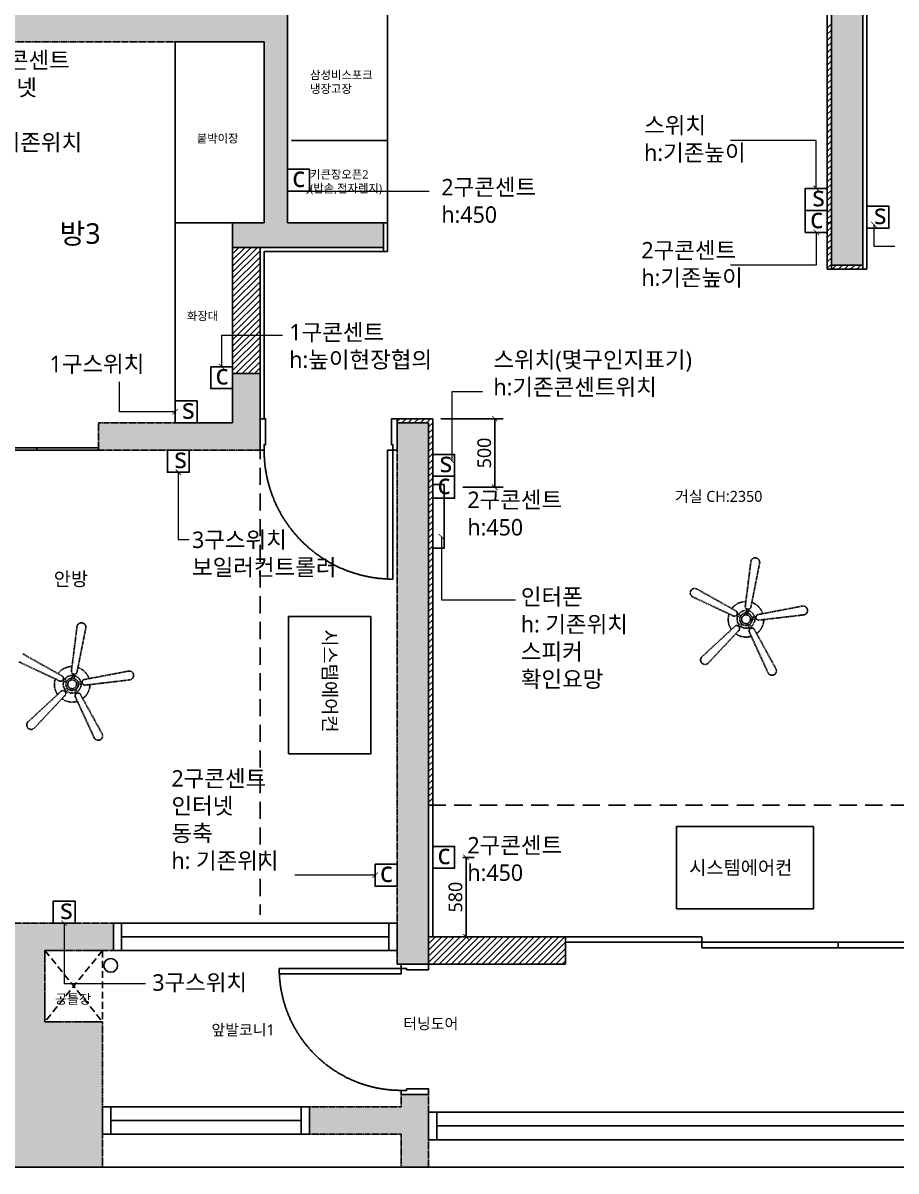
# Model space of a CAD drawing. Header units: millimetres. Extents: x 512 to 764439, y -71 to 559481.
# Drawn here: x 375326 to 381699, y 272352 to 280728 of the extents above; entities that cross this region are included whole.
import ezdxf

# ---------------------------------------------------------------- set-up
doc = ezdxf.new("R2010")
doc.units = ezdxf.units.MM
doc.header["$LTSCALE"] = 50
for name, pattern in [('CENTER2', [28.575, 19.05, -3.175, 3.175, -3.175]), ('HIDDEN', [0.375, 0.25, -0.125]), ('HIDDEN2', [0.1875, 0.125, -0.0625])]:
    doc.linetypes.add(name, pattern=pattern)
for name, color, linetype in [('#콘센트.스위치', 4, 'Continuous'), ('DIM', 7, 'Continuous'), ('fin', 5, 'Continuous'), ('hid', 8, 'HIDDEN2')]:
    doc.layers.add(name, color=color, linetype=linetype)
doc.layers.add('purge', color=190, linetype='Continuous', plot=False)
doc.layers.add('text', color=7, linetype='Continuous', lineweight=0)
doc.styles.add('N 맑은고딕', font='malgun.ttf')
doc.styles.add('맑은 고딕', font='malgun.ttf')
doc.dimstyles.new('DH IN40', dxfattribs={"dimscale": 40, "dimtxt": 2.5, "dimasz": 1, "dimexe": 1.5, "dimexo": 1.5, "dimtad": 1, "dimdec": 7, "dimlunit": 6, "dimtxsty": '맑은 고딕', "dimblk": 'ARCHTICK', "dimcen": 2.5, "dimclrd": 256, "dimclre": 256, "dimclrt": 256, "dimadec": 0, "dimazin": 0, "dimtfac": 1, "dimtdec": 7, "dimtix": 1, "dimtmove": 0, "dimatfit": 3, "dimldrblk": 'ARCHTICK', "dimfxl": 1, "dimtfillclr": 1, "dimlwd": -1, "dimlwe": -1, "dimarcsym": 0})

# ---------------------------------------------------------------- blocks, each defined once
blk = doc.blocks.new('_ArchTick')
at = {"color": 0, "linetype": 'ByBlock', "const_width": 0.15}
blk.add_lwpolyline([(-0.5, -0.5), (0.5, 0.5)], dxfattribs=at)
blk = doc.blocks.new('*D1272')
at = {"layer": 'Defpoints', "color": 0, "linetype": 'Continuous', "transparency": 16777216}
for p in [(387856.6, 272380.4), (373716.6, 272180.4), (387856.6, 271580.4), (410976.6, 252950.4), (410776.6, 250620.4), (410976.6, 250620.4)]:
    blk.add_point(p, dxfattribs=at)
at = {"layer": 'DIM', "transparency": 16777216}
for p, q in [((387856.6, 272320.4), (387856.6, 271520.4)), ((373716.6, 272120.4), (373716.6, 271520.4)), ((373716.6, 271580.4), (387856.6, 271580.4)), ((410916.6, 252950.4), (410716.6, 252950.4)), ((410776.6, 252950.4), (410776.6, 250620.4)), ((410916.6, 250620.4), (410716.6, 250620.4))]:
    blk.add_line(p, q, dxfattribs=at)
at = {"layer": 'DIM', "linetype": 'Continuous', "transparency": 16777216, "xscale": 40, "yscale": 40, "zscale": 40}
for p, rotation in [((373716.6, 271580.4), 180), ((410776.6, 252950.4), 90), ((410776.6, 250620.4), 270)]:
    blk.add_blockref('_ArchTick', p, dxfattribs=dict(at, rotation=rotation))
blk.add_blockref('_ArchTick', (387856.6, 271580.4), dxfattribs=at)
at = {"layer": 'DIM', "linetype": 'Continuous', "transparency": 16777216, "insert": (380786.6, 271665.7), "char_height": 100, "attachment_point": 5, "style": '맑은 고딕'}
blk.add_mtext('14,140', dxfattribs=at)
at = {"layer": 'DIM', "linetype": 'Continuous', "transparency": 16777216, "insert": (410691.5, 251785.4), "char_height": 100, "attachment_point": 5, "rotation": 90, "style": '맑은 고딕'}
blk.add_mtext('2,330', dxfattribs=at)
blk = doc.blocks.new('12344')
at = {"layer": '#콘센트.스위치', "color": 5, "linetype": 'Continuous'}
blk.add_lwpolyline([(381780, 280800), (381940, 280800), (381940, 280640), (381780, 280640)], close=True, dxfattribs=at)
at = {"layer": '#콘센트.스위치', "color": 5, "linetype": 'Continuous', "insert": (381830, 280820), "char_height": 150, "attachment_point": 1, "style": 'N 맑은고딕'}
blk.add_mtext_dynamic_manual_height_columns('s', width=160, gutter_width=750, heights=[0], dxfattribs=at)
blk = doc.blocks.new('234234')
at = {"layer": '#콘센트.스위치', "color": 5, "linetype": 'Continuous'}
blk.add_lwpolyline([(382100, 280800), (382260, 280800), (382260, 280640), (382100, 280640)], close=True, dxfattribs=at)
at = {"layer": '#콘센트.스위치', "color": 5, "linetype": 'Continuous', "insert": (382135, 280820), "char_height": 150, "attachment_point": 1, "style": 'N 맑은고딕'}
blk.add_mtext_dynamic_manual_height_columns('c', width=160, gutter_width=750, heights=[0], dxfattribs=at)
blk = doc.blocks.new('*D1339')
at = {"layer": 'Defpoints', "color": 0, "linetype": 'Continuous', "transparency": 16777216}
for p in [(378316.6, 277840.4), (378476.6, 277340.4), (378770, 277340.4)]:
    blk.add_point(p, dxfattribs=at)
at = {"layer": 'DIM', "transparency": 16777216}
for p, q in [((378376.6, 277840.4), (378830, 277840.4)), ((378770, 277840.4), (378770, 277340.4)), ((378536.6, 277340.4), (378830, 277340.4))]:
    blk.add_line(p, q, dxfattribs=at)
at = {"layer": 'DIM', "linetype": 'Continuous', "transparency": 16777216, "xscale": 40, "yscale": 40, "zscale": 40}
for p, rotation in [((378770, 277840.4), 90), ((378770, 277340.4), 270)]:
    blk.add_blockref('_ArchTick', p, dxfattribs=dict(at, rotation=rotation))
at = {"layer": 'DIM', "linetype": 'Continuous', "transparency": 16777216, "insert": (378693.3, 277590.4), "char_height": 100, "attachment_point": 5, "rotation": 90, "style": '맑은 고딕'}
blk.add_mtext('500', dxfattribs=at)
blk = doc.blocks.new('*D1341')
at = {"layer": 'Defpoints', "color": 0, "linetype": 'Continuous', "transparency": 16777216}
for p in [(378476.6, 274640.4), (378476.6, 274060.4), (378560, 274060.4)]:
    blk.add_point(p, dxfattribs=at)
at = {"layer": 'DIM', "transparency": 16777216}
for p, q in [((378536.6, 274640.4), (378620, 274640.4)), ((378560, 274640.4), (378560, 274060.4)), ((378536.6, 274060.4), (378620, 274060.4))]:
    blk.add_line(p, q, dxfattribs=at)
at = {"layer": 'DIM', "linetype": 'Continuous', "transparency": 16777216, "xscale": 40, "yscale": 40, "zscale": 40}
for p, rotation in [((378560, 274640.4), 90), ((378560, 274060.4), 270)]:
    blk.add_blockref('_ArchTick', p, dxfattribs=dict(at, rotation=rotation))
at = {"layer": 'DIM', "linetype": 'Continuous', "transparency": 16777216, "insert": (378483.3, 274350.4), "char_height": 100, "attachment_point": 5, "rotation": 90, "style": '맑은 고딕'}
blk.add_mtext('580', dxfattribs=at)

msp = doc.modelspace()

# ---------------------------------------------------------------- hatches: boundary and pattern name
at = {"layer": 'hid', "linetype": 'Continuous'}
h = msp.add_hatch(color=256, dxfattribs=at)
h.dxf.hatch_style = 1
h.paths.add_polyline_path([(381456.5943044, 283770.37295821), (381456.5943044, 284100.37295821), (381226.5943044, 284100.37295821), (381226.5943044, 278960.37295821), (381456.5943044, 278960.37295821)])
h.paths.add_polyline_path([(380306.5943044, 282600.37295821), (378966.5943044, 282600.37295821), (378966.5943044, 282400.37295821), (380306.5943044, 282400.37295821)])
h.paths.add_polyline_path([(378066.5943044, 282600.37295821), (377056.5943044, 282600.37295821), (377056.5943044, 281570.37295821), (375726.5943044, 281570.37295821), (375726.5943044, 283900.37295821), (376926.5943044, 283900.37295821), (376926.5943044, 284100.37295821), (375526.5943044, 284100.37295821), (375526.5943044, 280790.37295821), (374426.5943044, 280790.37295821), (374426.5943044, 279410.37295821), (374626.5943044, 279410.37295821), (374626.5943044, 280590.37295821), (377086.5943044, 280590.37295821), (377086.5943044, 279270.37295821), (376856.5943044, 279270.37295821), (376856.5943044, 279090.37295821), (377116.5943044, 279090.37295821), (377956.5943044, 279090.37295821), (377956.5943044, 279270.37295821), (377256.5943044, 279270.37295821), (377256.5943044, 282400.37295821), (378066.5943044, 282400.37295821)])
h.paths.add_polyline_path([(376856.5943044, 281370.37295821), (376856.5943044, 280790.37295821), (375726.5943044, 280790.37295821), (375726.5943044, 281370.37295821)], flags=16)
h.paths.add_polyline_path([(377056.5943044, 277810.37295821), (377056.5943044, 278170.37295821), (376856.5943044, 278170.37295821), (376856.5943044, 277810.37295821), (375876.5943044, 277810.37295821), (375876.5943044, 277610.37295821), (377056.5943044, 277610.37295821)])
h.paths.add_polyline_path([(374976.5943044, 277810.37295821), (374626.5943044, 277810.37295821), (374626.5943044, 278850.37295821), (374426.5943044, 278850.37295821), (374426.5943044, 277810.37295821), (373516.5943044, 277810.37295821), (373516.5943044, 272380.37295821), (375906.5943044, 272380.37295821), (375906.5943044, 273440.37295821), (375486.5943044, 273440.37295821), (375486.5943044, 273960.37295821), (375986.5943044, 273960.37295821), (375986.5943044, 274160.37295821), (375266.5943044, 274160.37295821), (375266.5943044, 273960.37295821), (375266.5943044, 272580.37295821), (373716.5943044, 272580.37295821), (373716.5943044, 273960.37295821), (374486.5943044, 273960.37295821), (374486.5943044, 274160.37295821), (373836.5943044, 274160.37295821), (373836.5943044, 277610.37295821), (374626.5943044, 277610.37295821), (374976.5943044, 277610.37295821)])
h.paths.add_polyline_path([(378286.5943044, 277810.37295821), (378056.5943044, 277810.37295821), (378056.5943044, 273860.37295821), (378286.5943044, 273860.37295821)])
h.paths.add_polyline_path([(378286.5943044, 272910.37295821), (378086.5943044, 272910.37295821), (378086.5943044, 272820.37295821), (377416.5943044, 272820.37295821), (377416.5943044, 272620.37295821), (378086.5943044, 272620.37295821), (378086.5943044, 272380.37295821), (378286.5943044, 272380.37295821)])
h.paths.add_polyline_path([(383466.5943044, 277485.37295821), (383266.5943044, 277485.37295821), (383266.5943044, 273825.37295821), (383466.5943044, 273825.37295821), (383466.5943044, 273900.37295821), (384016.5943044, 273900.37295821), (384016.5943044, 274100.37295821), (383466.5943044, 274100.37295821)])
h.paths.add_polyline_path([(384126.5943044, 272780.37295821), (383466.5943044, 272780.37295821), (383466.5943044, 272935.37295821), (383266.5943044, 272935.37295821), (383266.5943044, 272380.37295821), (383466.5943044, 272380.37295821), (383466.5943044, 272580.37295821), (384126.5943044, 272580.37295821)])
h.paths.add_polyline_path([(387856.5943044, 277400.37295821), (387656.5943044, 277400.37295821), (387656.5943044, 279160.37295821), (386436.5943044, 279160.37295821), (386436.5943044, 282180.37295821), (384936.5943044, 282180.37295821), (384936.5943044, 281980.37295821), (386236.5943044, 281980.37295821), (386236.5943044, 279160.37295821), (384356.5943044, 279160.37295821), (384356.5943044, 278960.37295821), (384356.5943044, 278200.37295821), (384556.5943044, 278200.37295821), (384556.5943044, 278960.37295821), (387456.5943044, 278960.37295821), (387456.5943044, 277400.37295821), (386746.5943044, 277400.37295821), (384556.5943044, 277400.37295821), (384356.5943044, 277400.37295821), (384356.5943044, 277200.37295821), (387656.5943044, 277200.37295821), (387656.5943044, 274100.37295821), (386476.5943044, 274100.37295821), (386476.5943044, 273900.37295821), (387726.5943044, 273900.37295821), (387726.5943044, 272780.37295821), (386476.5943044, 272780.37295821), (386476.5943044, 272580.37295821), (387856.5943044, 272580.37295821)])
h.paths.add_polyline_path([(383456.5943044, 281980.37295821), (383586.5943044, 281980.37295821), (383586.5943044, 282180.37295821), (382906.5943044, 282180.37295821), (382906.5943044, 281980.37295821), (383256.5943044, 281980.37295821), (383256.5943044, 278960.37295821), (383456.5943044, 278960.37295821)])
h.paths.add_polyline_path([(385136.5943044, 283770.37295821), (384936.5943044, 283770.37295821), (384936.5943044, 283180.37295821), (385136.5943044, 283180.37295821)])

# ---------------------------------------------------------------- linework, layer by layer
at = {"layer": 'DIM', "linetype": 'Continuous'}
msp.add_lwpolyline([(378316.5943044, 277360.37295821), (378400.50263706, 277360.37295821), (378400.50263706, 276895.93015477), (378316.5943044, 276895.93015477)], close=True, dxfattribs=at)
at = {"layer": 'hid'}
for p, q in [((381226.5943044, 284100.37295821), (381226.5943044, 278960.37295821)), ((381456.5943044, 283770.37295821), (381456.5943044, 278960.37295821)), ((377256.5943044, 282400.37295821), (377256.5943044, 279270.37295821)), ((377086.5943044, 280590.37295821), (374626.5943044, 280590.37295821)), ((377086.5943044, 279270.37295821), (377086.5943044, 280590.37295821)), ((376856.5943044, 279090.37295821), (376856.5943044, 279270.37295821)), ((377086.5943044, 279270.37295821), (376856.5943044, 279270.37295821)), ((377956.5943044, 279270.37295821), (377256.5943044, 279270.37295821)), ((377956.5943044, 279090.37295821), (377956.5943044, 279270.37295821)), ((376856.5943044, 279090.37295821), (377116.5943044, 279090.37295821)), ((377116.5943044, 279090.37295821), (377956.5943044, 279090.37295821)), ((381226.5943044, 278960.37295821), (381456.5943044, 278960.37295821)), ((376856.5943044, 277810.37295821), (376856.5943044, 278170.37295821)), ((376856.5943044, 278170.37295821), (377056.5943044, 278170.37295821)), ((377056.5943044, 277810.37295821), (377056.5943044, 278170.37295821)), ((376856.5943044, 277810.37295821), (375876.5943044, 277810.37295821)), ((375876.5943044, 277610.37295821), (375876.5943044, 277810.37295821)), ((377056.5943044, 277810.37295821), (377056.5943044, 277610.37295821)), ((378056.5943044, 277810.37295821), (378056.5943044, 273860.37295821)), ((378286.5943044, 277810.37295821), (378056.5943044, 277810.37295821)), ((378286.5943044, 277810.37295821), (378286.5943044, 273860.37295821)), ((377056.5943044, 277610.37295821), (375876.5943044, 277610.37295821)), ((380639.2506368, 276798.77727741), (380598.38914125, 276473.56049272)), ((380703.12447513, 276787.13492582), (380639.14836805, 276466.9395023)), ((380244.40230548, 276598.42236413), (380529.15654519, 276438.63164321)), ((380213.5916696, 276541.27241846), (380510.26431535, 276401.91331353)), ((380566.61264061, 276403.43842468), (380540.10815194, 276417.07545272)), ((380604.43733918, 276422.52300115), (380609.21680273, 276451.94567461)), ((380617.25219826, 276420.44133606), (380622.03144522, 276449.86267614)), ((381015.68816556, 276473.52492048), (380693.76172673, 276411.88899876)), ((381024.35373276, 276409.17960582), (380700.0600844, 276371.07867196)), ((375720.95785337, 276324.61222119), (375680.09635782, 275999.3954365)), ((380282.12567087, 276103.8362669), (380522.08957653, 276325.27559381)), ((380560.67285023, 276391.89403933), (380534.16716037, 276405.53168541)), ((380567.13488637, 276350.02315482), (380545.97496456, 276329.02996158)), ((380576.27875312, 276340.80666721), (380555.11787233, 276319.81252255)), ((380618.09720966, 276334.01361391), (380631.52414745, 276307.40207891)), ((380629.68822047, 276339.86189666), (380643.11576678, 276313.24915562)), ((380647.09118374, 276390.36536847), (380676.55074452, 276394.91193463)), ((380649.07141183, 276377.53444335), (380678.52963756, 276382.08080347)), ((375784.8316917, 276312.96986961), (375720.85558461, 275992.77444608)), ((380326.95748901, 276056.87330643), (380551.17276316, 276295.96142764)), ((380764.1621625, 275986.87781014), (380627.71377256, 276283.52556154)), ((380822.68038577, 276015.00305003), (380664.58040024, 276302.12674017)), ((375326.10952205, 276124.25730791), (375610.86376176, 275964.46658699)), ((375295.29888617, 276067.10736225), (375591.97153192, 275927.74825731)), ((376097.39538213, 275999.35986426), (375775.46894329, 275937.72394255)), ((375642.3800668, 275917.72898311), (375615.87437693, 275931.36662919)), ((375648.31985717, 275929.27336846), (375621.8153685, 275942.91039651)), ((375686.14455574, 275948.35794493), (375690.9240193, 275977.78061839)), ((375698.95941483, 275946.27627985), (375703.73866179, 275975.69761993)), ((375728.7984003, 275916.20031225), (375758.25796109, 275920.74687841)), ((375730.7786284, 275903.36938713), (375760.23685413, 275907.91574725)), ((376106.06094932, 275935.01454961), (375781.76730097, 275896.91361575)), ((375363.83288743, 275629.67121068), (375603.7967931, 275851.11053759)), ((375408.66470557, 275582.70825022), (375632.87997973, 275821.79637142)), ((375648.84210294, 275875.8580986), (375627.68218113, 275854.86490536)), ((375657.98596968, 275866.64161099), (375636.8250889, 275845.64746634)), ((375699.80442623, 275859.84855769), (375713.23136402, 275833.23702269)), ((375711.39543704, 275865.69684044), (375724.82298334, 275839.0840994)), ((375904.38760233, 275540.83799381), (375746.28761681, 275827.96168396)), ((375845.86937906, 275512.71275392), (375709.42098913, 275809.36050532)), ((375986.5943044, 274160.37295821), (375266.5943044, 274160.37295821)), ((375986.5943044, 274160.37295821), (375986.5943044, 273960.37295821)), ((378286.5943044, 274160.37295821), (378286.5943044, 273960.37295821)), ((375986.5943044, 273960.37295821), (375486.5943044, 273960.37295821)), ((375486.5943044, 273960.37295821), (375486.5943044, 273440.37295821)), ((378056.5943044, 273960.37295821), (378056.5943044, 273910.37295821)), ((378056.5943044, 273860.37295821), (378286.5943044, 273860.37295821)), ((375906.5943044, 273440.37295821), (375486.5943044, 273440.37295821)), ((375906.5943044, 273440.37295821), (375906.5943044, 272380.37295821)), ((378286.5943044, 272910.37295821), (378086.5943044, 272910.37295821)), ((378086.5943044, 272910.37295821), (378086.5943044, 272820.37295821)), ((378286.5943044, 272910.37295821), (378286.5943044, 272380.37295821)), ((378086.5943044, 272820.37295821), (377416.5943044, 272820.37295821)), ((377416.5943044, 272820.37295821), (377416.5943044, 272620.37295821)), ((378086.5943044, 272620.37295821), (377416.5943044, 272620.37295821)), ((378086.5943044, 272620.37295821), (378086.5943044, 272380.37295821)), ((373516.5943044, 272380.37295821), (375906.5943044, 272380.37295821)), ((378286.5943044, 272380.37295821), (378086.5943044, 272380.37295821))]:
    msp.add_line(p, q, dxfattribs=at)
at = {"layer": 'hid', "linetype": 'Continuous'}
for p, q in [((381456.5943044, 278930.37295821), (381456.5943044, 283570.37295821)), ((381486.5943044, 283570.37295821), (381486.5943044, 278930.37295821)), ((381196.5943044, 282600.37295821), (381196.5943044, 278930.37295821)), ((381196.5943044, 279270.37295821), (381196.5943044, 282600.37295821)), ((381226.5943044, 282600.37295821), (381226.5943044, 278930.37295821)), ((381226.5943044, 282600.37295821), (381226.5943044, 279270.37295821)), ((377256.5943044, 279270.37295821), (377256.5943044, 282400.37295821)), ((377986.5943044, 281700.37295821), (377986.5943044, 279270.37295821)), ((376436.5943044, 280590.37295821), (377086.5943044, 280590.37295821)), ((376436.5943044, 279270.37295821), (376436.5943044, 280590.37295821)), ((377086.5943044, 280590.37295821), (377086.5943044, 279270.37295821)), ((377986.5943044, 279870.37295821), (377286.5943044, 279870.37295821)), ((377086.5943044, 279270.37295821), (376436.5943044, 279270.37295821)), ((376436.5943044, 279270.37295821), (376856.5943044, 279270.37295821)), ((376436.5943044, 277810.37295821), (376436.5943044, 279270.37295821)), ((376856.5943044, 279270.37295821), (376856.5943044, 277810.37295821)), ((377956.5943044, 279270.37295821), (377256.5943044, 279270.37295821)), ((377956.5943044, 279270.37295821), (377986.5943044, 279270.37295821)), ((377956.5943044, 279060.37295821), (377956.5943044, 279270.37295821)), ((377986.5943044, 279270.37295821), (377986.5943044, 279060.37295821)), ((381226.5943044, 279270.37295821), (381196.5943044, 279270.37295821)), ((376856.5943044, 278170.37295821), (376856.5943044, 279090.37295821)), ((376856.5943044, 279090.37295821), (377056.5943044, 279090.37295821)), ((377056.5943044, 279090.37295821), (377056.5943044, 278170.37295821)), ((377956.5943044, 279090.37295821), (377056.5943044, 279090.37295821)), ((377056.5943044, 279090.37295821), (377056.5943044, 277810.37295821)), ((377956.5943044, 279060.37295821), (377086.5943044, 279060.37295821)), ((377086.5943044, 279060.37295821), (377086.5943044, 277840.37295821)), ((377986.5943044, 279060.37295821), (377956.5943044, 279060.37295821)), ((381226.5943044, 278930.37295821), (381196.5943044, 278930.37295821)), ((381456.5943044, 278960.37295821), (381226.5943044, 278960.37295821)), ((381226.5943044, 278960.37295821), (381226.5943044, 278930.37295821)), ((381226.5943044, 278930.37295821), (381456.5943044, 278930.37295821)), ((381456.5943044, 278930.37295821), (381456.5943044, 278960.37295821)), ((381486.5943044, 278930.37295821), (381456.5943044, 278930.37295821)), ((377056.5943044, 278170.37295821), (376856.5943044, 278170.37295821)), ((378056.5943044, 277840.37295821), (378056.5943044, 277810.37295821)), ((378056.5943044, 277840.37295821), (378316.5943044, 277840.37295821)), ((378056.5943044, 277810.37295821), (378056.5943044, 277840.37295821)), ((378056.5943044, 277840.37295821), (378286.5943044, 277840.37295821)), ((378316.5943044, 277840.37295821), (378286.5943044, 277840.37295821)), ((378316.5943044, 277840.37295821), (378316.5943044, 274060.37295821)), ((378316.5943044, 274060.37295821), (378316.5943044, 277840.37295821)), ((376856.5943044, 277810.37295821), (376436.5943044, 277810.37295821)), ((378056.5943044, 277810.37295821), (378286.5943044, 277810.37295821)), ((378286.5943044, 277810.37295821), (378056.5943044, 277810.37295821)), ((378286.5943044, 277810.37295821), (378286.5943044, 274060.37295821)), ((378286.5943044, 277810.37295821), (378286.5943044, 274060.37295821)), ((374976.5943044, 277628.37295821), (375876.5943044, 277628.37295821)), ((375876.5943044, 277610.37295821), (374976.5943044, 277610.37295821)), ((375426.5943044, 277628.37295821), (375426.5943044, 277610.37295821)), ((375876.5943044, 277628.37295821), (375876.5943044, 277610.37295821)), ((377996.5943044, 274060.37295821), (376046.5943044, 274060.37295821)), ((378286.5943044, 274060.37295821), (378316.5943044, 274060.37295821)), ((378286.5943044, 274060.37295821), (378316.5943044, 274060.37295821)), ((378286.5943044, 274060.37295821), (379286.5943044, 274060.37295821)), ((378286.5943044, 273860.37295821), (378286.5943044, 274060.37295821)), ((378286.5943044, 274060.37295821), (378316.5943044, 274060.37295821)), ((379286.5943044, 274060.37295821), (379286.5943044, 273860.37295821)), ((379286.5943044, 274060.37295821), (380281.5943044, 274060.37295821)), ((379286.5943044, 274020.37295821), (379286.5943044, 274060.37295821)), ((383266.5943044, 274020.37295821), (379286.5943044, 274020.37295821)), ((380281.5943044, 274020.37295821), (380281.5943044, 274060.37295821)), ((379286.5943044, 273860.37295821), (378286.5943044, 273860.37295821)), ((377356.5943044, 272720.37295821), (375966.5943044, 272720.37295821)), ((383206.5943044, 272680.37295821), (378346.5943044, 272680.37295821))]:
    msp.add_line(p, q, dxfattribs=at)
at = {"layer": 'hid', "color": 244, "linetype": 'Continuous', "true_color": 0x991b1e, "transparency": 33554559}
for p, q in [((381196.5943044, 280690.26105232), (381226.5943044, 280720.26105232)), ((381196.5943044, 280645.35977171), (381226.5943044, 280675.35977171)), ((381196.5943044, 280600.4584911), (381226.5943044, 280630.4584911)), ((381196.5943044, 280555.5572105), (381226.5943044, 280585.5572105)), ((381196.5943044, 280510.65592989), (381226.5943044, 280540.65592989)), ((381196.5943044, 280465.75464929), (381226.5943044, 280495.75464929)), ((381196.5943044, 280420.85336868), (381226.5943044, 280450.85336868)), ((381196.5943044, 280375.95208808), (381226.5943044, 280405.95208808)), ((381196.5943044, 280331.05080747), (381226.5943044, 280361.05080747)), ((381196.5943044, 280286.14952687), (381226.5943044, 280316.14952687)), ((381196.5943044, 280241.24824626), (381226.5943044, 280271.24824626)), ((381196.5943044, 280196.34696566), (381226.5943044, 280226.34696566)), ((381196.5943044, 280151.44568505), (381226.5943044, 280181.44568505)), ((381196.5943044, 280106.54440445), (381226.5943044, 280136.54440445)), ((381196.5943044, 280061.64312384), (381226.5943044, 280091.64312384)), ((381196.5943044, 280016.74184324), (381226.5943044, 280046.74184324)), ((381196.5943044, 279971.84056263), (381226.5943044, 280001.84056263)), ((381196.5943044, 279926.93928202), (381226.5943044, 279956.93928202)), ((381196.5943044, 279882.03800142), (381226.5943044, 279912.03800142)), ((381196.5943044, 279837.13672081), (381226.5943044, 279867.13672081)), ((381196.5943044, 279792.23544021), (381226.5943044, 279822.23544021)), ((381196.5943044, 279747.3341596), (381226.5943044, 279777.3341596)), ((381196.5943044, 279702.432879), (381226.5943044, 279732.432879)), ((381196.5943044, 279657.53159839), (381226.5943044, 279687.53159839)), ((381196.5943044, 279612.63031779), (381226.5943044, 279642.63031779)), ((381196.5943044, 279567.72903718), (381226.5943044, 279597.72903718)), ((381196.5943044, 279522.82775658), (381226.5943044, 279552.82775658)), ((381196.5943044, 279477.92647597), (381226.5943044, 279507.92647597)), ((381196.5943044, 279433.02519537), (381226.5943044, 279463.02519537)), ((381196.5943044, 279388.12391476), (381226.5943044, 279418.12391476)), ((381196.5943044, 279343.22263416), (381226.5943044, 279373.22263416)), ((381196.5943044, 279298.32135355), (381226.5943044, 279328.32135355)), ((381196.5943044, 279253.42007294), (381213.54718967, 279270.37295821)), ((381213.54718967, 279270.37295821), (381226.5943044, 279283.42007294)), ((381196.5943044, 279208.51879234), (381226.5943044, 279238.51879234)), ((381196.5943044, 279163.61751173), (381226.5943044, 279193.61751173)), ((376856.5943044, 279089.23916924), (376857.72809337, 279090.37295821)), ((376856.5943044, 279044.33788864), (376902.62937398, 279090.37295821)), ((376856.5943044, 278999.43660803), (376947.53065458, 279090.37295821)), ((376856.5943044, 278954.53532743), (376992.43193519, 279090.37295821)), ((376856.5943044, 278909.63404682), (377037.33321579, 279090.37295821)), ((381196.5943044, 279118.71623113), (381226.5943044, 279148.71623113)), ((381196.5943044, 279073.81495052), (381213.15231209, 279090.37295821)), ((381213.15231209, 279090.37295821), (381226.5943044, 279103.81495052)), ((376856.5943044, 278864.73276621), (377056.5943044, 279064.73276621)), ((376856.5943044, 278819.83148561), (377056.5943044, 279019.83148561)), ((381196.5943044, 279028.91366992), (381226.5943044, 279058.91366992)), ((381196.5943044, 278984.01238931), (381226.5943044, 279014.01238931)), ((376856.5943044, 278774.930205), (377056.5943044, 278974.930205)), ((376856.5943044, 278730.0289244), (377056.5943044, 278930.0289244)), ((381196.5943044, 278939.11110871), (381226.5943044, 278969.11110871)), ((381232.75743451, 278930.37295821), (381262.75743451, 278960.37295821)), ((381277.65871512, 278930.37295821), (381307.65871512, 278960.37295821)), ((381322.55999572, 278930.37295821), (381352.55999572, 278960.37295821)), ((381367.46127633, 278930.37295821), (381397.46127633, 278960.37295821)), ((381412.36255693, 278930.37295821), (381442.36255693, 278960.37295821)), ((376856.5943044, 278685.12764379), (377056.5943044, 278885.12764379)), ((376856.5943044, 278640.22636319), (377056.5943044, 278840.22636319)), ((376856.5943044, 278595.32508258), (377056.5943044, 278795.32508258)), ((376856.5943044, 278550.42380198), (377056.5943044, 278750.42380198)), ((376856.5943044, 278505.52252137), (377056.5943044, 278705.52252137)), ((376856.5943044, 278460.62124077), (377056.5943044, 278660.62124077)), ((376856.5943044, 278415.71996016), (377056.5943044, 278615.71996016)), ((376856.5943044, 278370.81867956), (377056.5943044, 278570.81867956)), ((376856.5943044, 278325.91739895), (377056.5943044, 278525.91739895)), ((376856.5943044, 278281.01611835), (377056.5943044, 278481.01611835)), ((376856.5943044, 278236.11483774), (377056.5943044, 278436.11483774)), ((376856.5943044, 278191.21355713), (377056.5943044, 278391.21355713)), ((376880.65498608, 278170.37295821), (377056.5943044, 278346.31227653)), ((376925.55626669, 278170.37295821), (377056.5943044, 278301.41099592)), ((376970.45754729, 278170.37295821), (377056.5943044, 278256.50971532)), ((377015.3588279, 278170.37295821), (377056.5943044, 278211.60843471)), ((378056.5943044, 277819.66873595), (378077.29852667, 277840.37295821)), ((378092.19980727, 277810.37295821), (378122.19980727, 277840.37295821)), ((378137.10108788, 277810.37295821), (378167.10108788, 277840.37295821)), ((378182.00236848, 277810.37295821), (378212.00236848, 277840.37295821)), ((378226.90364909, 277810.37295821), (378256.90364909, 277840.37295821)), ((378271.80492969, 277810.37295821), (378301.80492969, 277840.37295821)), ((378286.5943044, 277780.26105232), (378316.5943044, 277810.26105232)), ((378286.5943044, 277735.35977171), (378316.5943044, 277765.35977171)), ((378286.5943044, 277690.4584911), (378316.5943044, 277720.4584911)), ((378286.5943044, 277645.5572105), (378316.5943044, 277675.5572105)), ((378286.5943044, 277600.65592989), (378316.5943044, 277630.65592989)), ((378286.5943044, 277555.75464929), (378316.5943044, 277585.75464929)), ((378286.5943044, 277510.85336868), (378316.5943044, 277540.85336868)), ((378286.5943044, 277465.95208808), (378316.5943044, 277495.95208808)), ((378286.5943044, 277421.05080747), (378316.5943044, 277451.05080747)), ((378286.5943044, 277376.14952687), (378316.5943044, 277406.14952687)), ((378286.5943044, 277331.24824626), (378316.5943044, 277361.24824626)), ((378286.5943044, 277286.34696566), (378316.5943044, 277316.34696566)), ((378286.5943044, 277241.44568505), (378316.5943044, 277271.44568505)), ((378286.5943044, 277196.54440445), (378316.5943044, 277226.54440445)), ((378286.5943044, 277151.64312384), (378316.5943044, 277181.64312384)), ((378286.5943044, 277106.74184324), (378316.5943044, 277136.74184324)), ((378286.5943044, 277061.84056263), (378316.5943044, 277091.84056263)), ((378286.5943044, 277016.93928202), (378316.5943044, 277046.93928202)), ((378286.5943044, 276972.03800142), (378316.5943044, 277002.03800142)), ((378286.5943044, 276927.13672081), (378316.5943044, 276957.13672081)), ((378286.5943044, 276882.23544021), (378316.5943044, 276912.23544021)), ((378286.5943044, 276837.3341596), (378316.5943044, 276867.3341596)), ((378286.5943044, 276792.432879), (378316.5943044, 276822.432879)), ((378286.5943044, 276747.53159839), (378316.5943044, 276777.53159839)), ((378286.5943044, 276702.63031779), (378316.5943044, 276732.63031779)), ((378286.5943044, 276657.72903718), (378316.5943044, 276687.72903718)), ((378286.5943044, 276612.82775658), (378316.5943044, 276642.82775658)), ((378286.5943044, 276567.92647597), (378316.5943044, 276597.92647597)), ((378286.5943044, 276523.02519537), (378316.5943044, 276553.02519537)), ((378286.5943044, 276478.12391476), (378316.5943044, 276508.12391476)), ((378286.5943044, 276433.22263416), (378316.5943044, 276463.22263416)), ((378286.5943044, 276388.32135355), (378316.5943044, 276418.32135355)), ((378286.5943044, 276343.42007294), (378316.5943044, 276373.42007294)), ((378286.5943044, 276298.51879234), (378316.5943044, 276328.51879234)), ((378286.5943044, 276253.61751173), (378316.5943044, 276283.61751173)), ((378286.5943044, 276208.71623113), (378316.5943044, 276238.71623113)), ((378286.5943044, 276163.81495052), (378316.5943044, 276193.81495052)), ((378286.5943044, 276118.91366992), (378316.5943044, 276148.91366992)), ((378286.5943044, 276074.01238931), (378316.5943044, 276104.01238931)), ((378286.5943044, 276029.11110871), (378316.5943044, 276059.11110871)), ((378286.5943044, 275984.2098281), (378316.5943044, 276014.2098281)), ((378286.5943044, 275939.3085475), (378316.5943044, 275969.3085475)), ((378286.5943044, 275894.40726689), (378316.5943044, 275924.40726689)), ((378286.5943044, 275849.50598629), (378316.5943044, 275879.50598629)), ((378286.5943044, 275804.60470568), (378316.5943044, 275834.60470568)), ((378286.5943044, 275759.70342507), (378316.5943044, 275789.70342507)), ((378286.5943044, 275714.80214447), (378316.5943044, 275744.80214447)), ((378286.5943044, 275669.90086386), (378316.5943044, 275699.90086386)), ((378286.5943044, 275624.99958326), (378316.5943044, 275654.99958326)), ((378286.5943044, 275580.09830265), (378316.5943044, 275610.09830265)), ((378286.5943044, 275535.19702205), (378316.5943044, 275565.19702205)), ((378286.5943044, 275490.29574144), (378316.5943044, 275520.29574144)), ((378286.5943044, 275445.39446084), (378316.5943044, 275475.39446084)), ((378286.5943044, 275400.49318023), (378316.5943044, 275430.49318023)), ((378286.5943044, 275355.59189963), (378316.5943044, 275385.59189963)), ((378286.5943044, 275310.69061902), (378316.5943044, 275340.69061902)), ((378286.5943044, 275265.78933842), (378316.5943044, 275295.78933842)), ((378286.5943044, 275220.88805781), (378316.5943044, 275250.88805781)), ((378286.5943044, 275175.98677721), (378316.5943044, 275205.98677721)), ((378286.5943044, 275131.0854966), (378316.5943044, 275161.0854966)), ((378286.5943044, 275086.18421599), (378316.5943044, 275116.18421599)), ((378286.5943044, 275041.28293539), (378316.5943044, 275071.28293539)), ((378310.58560783, 275020.37295821), (378316.5943044, 275026.38165478)), ((378286.5943044, 274053.45476207), (378293.51250054, 274060.37295821)), ((378286.5943044, 274008.55348147), (378338.41378115, 274060.37295821)), ((378286.5943044, 273963.65220086), (378383.31506175, 274060.37295821)), ((378286.5943044, 273918.75092026), (378428.21634236, 274060.37295821)), ((378286.5943044, 273873.84963965), (378473.11762296, 274060.37295821)), ((378318.01890357, 273860.37295821), (378518.01890357, 274060.37295821)), ((378362.92018417, 273860.37295821), (378562.92018417, 274060.37295821)), ((378407.82146478, 273860.37295821), (378607.82146478, 274060.37295821)), ((378452.72274538, 273860.37295821), (378652.72274538, 274060.37295821)), ((378497.62402599, 273860.37295821), (378697.62402599, 274060.37295821)), ((378542.52530659, 273860.37295821), (378742.5253066, 274060.37295821)), ((378587.4265872, 273860.37295821), (378787.4265872, 274060.37295821)), ((378632.32786781, 273860.37295821), (378832.32786781, 274060.37295821)), ((378677.22914841, 273860.37295821), (378877.22914841, 274060.37295821)), ((378722.13042902, 273860.37295821), (378922.13042902, 274060.37295821)), ((378767.03170962, 273860.37295821), (378967.03170962, 274060.37295821)), ((378811.93299023, 273860.37295821), (379011.93299023, 274060.37295821)), ((378856.83427083, 273860.37295821), (379056.83427083, 274060.37295821)), ((378901.73555144, 273860.37295821), (379101.73555144, 274060.37295821)), ((378946.63683204, 273860.37295821), (379146.63683204, 274060.37295821)), ((378991.53811265, 273860.37295821), (379191.53811265, 274060.37295821)), ((379036.43939325, 273860.37295821), (379236.43939325, 274060.37295821)), ((379081.34067386, 273860.37295821), (379281.34067386, 274060.37295821)), ((379126.24195446, 273860.37295821), (379286.5943044, 274020.72530815)), ((379171.14323507, 273860.37295821), (379286.5943044, 273975.82402754)), ((379216.04451568, 273860.37295821), (379286.5943044, 273930.92274694)), ((379260.94579628, 273860.37295821), (379286.5943044, 273886.02146633))]:
    msp.add_line(p, q, dxfattribs=at)
at = {"layer": 'hid', "ltscale": 20}
for p, q in [((377056.5943044, 277670.37295821), (377056.5943044, 274220.37295821)), ((377056.5943044, 277670.37295821), (377056.5943044, 274220.37295821)), ((378286.5943044, 275020.37295821), (383266.5943044, 275020.37295821)), ((378286.5943044, 275020.37295821), (383266.5943044, 275020.37295821))]:
    msp.add_line(p, q, dxfattribs=at)
at = {"layer": 'hid', "linetype": 'HIDDEN', "ltscale": 4}
for p, q in [((375486.5943044, 273960.37295821), (375906.5943044, 273440.37295821)), ((375906.5943044, 273960.37295821), (375486.5943044, 273440.37295821)), ((375486.5943044, 273960.37295821), (375906.5943044, 273960.37295821)), ((375486.5943044, 273440.37295821), (375486.5943044, 273960.37295821)), ((375906.5943044, 273960.37295821), (375906.5943044, 273440.37295821)), ((375906.5943044, 273440.37295821), (375486.5943044, 273440.37295821))]:
    msp.add_line(p, q, dxfattribs=at)
at = {"layer": 'hid', "linetype": 'Continuous', "transparency": 33554687}
for points in [[(377056.5943044, 277610.37295821), (377056.5943044, 277840.37295821), (377096.5943044, 277840.37295821), (377096.5943044, 277650.37295821), (377086.5943044, 277650.37295821), (377086.5943044, 277610.37295821)], [(378056.5943044, 277610.37295821), (378056.5943044, 277840.37295821), (378016.5943044, 277840.37295821), (378016.5943044, 277650.37295821), (378026.5943044, 277650.37295821), (378026.5943044, 277610.37295821)], [(378026.5943044, 276670.37295821), (378026.5943044, 277610.37295821), (377986.5943044, 277610.37295821), (377986.5943044, 276670.37295821)], [(377196.5943044, 273830.37295821), (378086.5943044, 273830.37295821), (378086.5943044, 273790.37295821), (377196.5943044, 273790.37295821)], [(378086.5943044, 273860.37295821), (378286.5943044, 273860.37295821), (378286.5943044, 273820.37295821), (378126.5943044, 273820.37295821), (378126.5943044, 273830.37295821), (378086.5943044, 273830.37295821)], [(378086.5943044, 272910.37295821), (378286.5943044, 272910.37295821), (378286.5943044, 272950.37295821), (378126.5943044, 272950.37295821), (378126.5943044, 272940.37295821), (378086.5943044, 272940.37295821)]]:
    msp.add_lwpolyline(points, close=True, dxfattribs=at)
at = {"layer": 'hid', "linetype": 'Continuous'}
for points in [[(377265.34126694, 276396.43404576), (377265.34126694, 275396.43404576), (377865.34126694, 275396.43404576), (377865.34126694, 276396.43404576)], [(380096.02392571, 274264.23305522), (381096.02392571, 274264.23305522), (381096.02392571, 274864.23305522), (380096.02392571, 274864.23305522)], [(378056.5943044, 274160.37295821), (375986.5943044, 274160.37295821), (375986.5943044, 273960.37295821), (378056.5943044, 273960.37295821)], [(375986.5943044, 274160.37295821), (376046.5943044, 274160.37295821), (376046.5943044, 273960.37295821), (375986.5943044, 273960.37295821)], [(378056.5943044, 274160.37295821), (377996.5943044, 274160.37295821), (377996.5943044, 273960.37295821), (378056.5943044, 273960.37295821)], [(380281.5943044, 274020.37295821), (381276.5943044, 274020.37295821), (381276.5943044, 273980.37295821), (380281.5943044, 273980.37295821)], [(381276.5943044, 274020.37295821), (382271.5943044, 274020.37295821), (382271.5943044, 273980.37295821), (381276.5943044, 273980.37295821)], [(377416.5943044, 272820.37295821), (375906.5943044, 272820.37295821), (375906.5943044, 272620.37295821), (377416.5943044, 272620.37295821)], [(375906.5943044, 272820.37295821), (375966.5943044, 272820.37295821), (375966.5943044, 272620.37295821), (375906.5943044, 272620.37295821)], [(377416.5943044, 272820.37295821), (377356.5943044, 272820.37295821), (377356.5943044, 272620.37295821), (377416.5943044, 272620.37295821)], [(383266.5943044, 272780.37295821), (378286.5943044, 272780.37295821), (378286.5943044, 272580.37295821), (383266.5943044, 272580.37295821)], [(378286.5943044, 272780.37295821), (378346.5943044, 272780.37295821), (378346.5943044, 272580.37295821), (378286.5943044, 272580.37295821)]]:
    msp.add_lwpolyline(points, close=True, dxfattribs=at)
at = {"layer": 'hid'}
for centre, radius in [((380603.63366935, 276377.09019456), 45.43991416), ((380603.63366935, 276377.09019456), 32.45708155), ((375685.34088591, 275902.92513835), 45.43991416), ((375685.34088591, 275902.92513835), 32.45708155)]:
    msp.add_circle(centre, radius, dxfattribs=at)
at = {"layer": 'hid', "linetype": 'Continuous'}
msp.add_circle((375966.52111987, 273851.87553929), 50, dxfattribs=at)
at = {"layer": 'hid', "linetype": 'CENTER2', "ltscale": 20, "transparency": 33554687}
for centre, radius in [((378026.5943044, 277610.37295821), 940), ((378086.5943044, 273830.37295821), 890)]:
    msp.add_arc(centre, radius, 180, 270, dxfattribs=at)
at = {"layer": 'hid'}
for centre, radius, start, end in [((380671.18755597, 276792.95610162), 32.46310049, 349.6700384108, 169.6700384108), ((380228.99698754, 276569.8473913), 32.46310049, 61.6700384094, 241.6700384094), ((380603.63366935, 276377.09019456), 129.82832618, 90.4650825463, 143.0779815523), ((380603.63366935, 276377.09019456), 129.82832618, 18.4650825468, 71.077981553), ((380603.63366935, 276377.09019456), 129.82832618, 162.4650825471, 215.0779815557), ((380519.7104303, 276420.27247835), 20.64674359, 242.7733785948, 62.7733788126), ((380603.63366935, 276377.09019456), 64.91416309, 86.5125491798, 147.0342082269), ((380618.76875464, 276470.24999747), 20.64674359, 170.7733785957, 350.7733788089), ((380603.63366935, 276377.09019456), 64.91416309, 14.5125491806, 75.0342082218), ((380696.91090553, 276391.48383536), 20.64674359, 98.773378592, 278.773378808), ((381020.02094916, 276441.35226315), 32.46310049, 277.6700384041, 97.6700384111), ((375752.89477253, 276318.7910454), 32.46310049, 349.6700384108, 169.6700384108), ((380536.63116988, 276310.61851075), 20.64674359, 314.773378593, 134.7733788076), ((380603.63366935, 276377.09019456), 64.91416309, 158.5125491799, 219.0342082263), ((380603.63366935, 276377.09019456), 64.91416309, 230.5125491817, 291.0342082225), ((380603.63366935, 276377.09019456), 64.91416309, 302.5125491786, 3.0342082256), ((380603.63366935, 276377.09019456), 129.82832618, 306.4650825481, 359.0779815514), ((380603.63366935, 276377.09019456), 129.82832618, 234.4650825418, 287.0779815529), ((380646.14708638, 276292.82615089), 20.64674359, 26.7733785952, 206.7733788085), ((380304.54157994, 276080.35478667), 32.46310049, 133.6700384064, 313.6700384064), ((375685.34088591, 275902.92513835), 129.82832618, 90.4650825463, 143.0779815523), ((375700.47597121, 275996.08494125), 20.64674359, 170.7733785957, 350.7733788089), ((375685.34088591, 275902.92513835), 129.82832618, 18.4650825468, 71.077981553), ((376101.72816572, 275967.18720694), 32.46310049, 277.6700384041, 97.6700384111), ((380793.42127413, 276000.94043008), 32.46310049, 205.6700384086, 25.6700384086), ((375685.34088591, 275902.92513835), 129.82832618, 162.4650825471, 215.0779815557), ((375601.41764687, 275946.10742213), 20.64674359, 242.7733785948, 62.7733788126), ((375685.34088591, 275902.92513835), 64.91416309, 158.5125491799, 219.0342082263), ((375685.34088591, 275902.92513835), 64.91416309, 86.5125491798, 147.0342082269), ((375685.34088591, 275902.92513835), 64.91416309, 14.5125491806, 75.0342082218), ((375685.34088591, 275902.92513835), 64.91416309, 302.5125491786, 3.0342082256), ((375778.61812209, 275917.31877914), 20.64674359, 98.773378592, 278.773378808), ((375618.33838644, 275836.45345453), 20.64674359, 314.773378593, 134.7733788076), ((375685.34088591, 275902.92513835), 64.91416309, 230.5125491817, 291.0342082225), ((375727.85430295, 275818.66109467), 20.64674359, 26.7733785952, 206.7733788085), ((375685.34088591, 275902.92513835), 129.82832618, 306.4650825481, 359.0779815514), ((375685.34088591, 275902.92513835), 129.82832618, 234.4650825418, 287.0779815529), ((375386.2487965, 275606.18973045), 32.46310049, 133.6700384064, 313.6700384064), ((375875.1284907, 275526.77537387), 32.46310049, 205.6700384086, 25.6700384086)]:
    msp.add_arc(centre, radius, start, end, dxfattribs=at)
at = {"layer": 'purge', "linetype": 'Continuous'}
msp.add_lwpolyline([(373516.5943044, 284100.37295821), (387856.5943044, 284100.37295821), (387856.5943044, 272380.37295821), (373516.5943044, 272380.37295821)], close=True, dxfattribs=at)

# ---------------------------------------------------------------- block references
at = {"layer": 'fin', "linetype": 'Continuous'}
for name, p in [('234234', (-4843.4056956, -1139.62704179)), ('12344', (-743.4056956, -1280)), ('234234', (-1063.4056956, -1440)), ('12344', (-293.4056956, -1409.62704179)), ('234234', (-5403.4056956, -2580)), ('12344', (-5343.4056956, -2829.62704179)), ('12344', (-5400, -3189.62704179)), ('12344', (-3463.4056956, -3219.62704179)), ('234234', (-3783.4056956, -3379.62704179)), ('234234', (-3783.4056956, -6079.62704179)), ('234234', (-4203.4056956, -6210)), ('12344', (-6233.4056956, -6479.62704179))]:
    msp.add_blockref(name, p, dxfattribs=at)

# ---------------------------------------------------------------- texts
at = {"layer": 'text', "linetype": 'Continuous', "char_height": 120, "attachment_point": 1, "style": 'N 맑은고딕'}
for s, width, insert in [('2구콘센트\\P인터넷\\P동축\\Ph: 기존위치', 970, (374976.5943044, 280516.67730604)), ('스위치\\Ph:기존높이', 1690, (379860, 280041.38586957)), ('2구콘센트\\Ph:450', 1690, (378380, 279589.83695652)), ('2구콘센트\\Ph:기존높이', 1690, (379840, 279129.83695652)), ('1구콘센트\\Ph:높이현장협의', 1260, (377270, 278531.38586957)), ('스위치(몇구인지표기)\\Ph:기존콘센트위치', 1690, (378760, 278331.38586957)), ('1구스위치', 1250, (375520, 278299.83695652)), ('2구콘센트\\Ph:450', 970, (378570, 277308.75)), ('3구스위치\\P보일러컨트롤러', 1250, (376560, 277017.25543478)), ('인터폰\\Ph: 기존위치\\P스피커\\P확인요망', 970, (378960, 276601.38586957)), ('2구콘센트\\P인터넷\\P동축\\Ph: 기존위치', 970, (376410, 275276.30434783)), ('2구콘센트\\Ph:450', 970, (378570, 274788.75)), ('3구스위치', 970, (376270, 273787.25543478))]:
    msp.add_mtext_dynamic_manual_height_columns(s, width=width, gutter_width=750, heights=[0], dxfattribs=dict(at, insert=insert))
at = {"layer": 'text', "attachment_point": 1, "style": 'N 맑은고딕'}
for s, width, gutter_width, insert, char_height in [('삼성비스포크\\P냉장고장', 986.8491873508, 303.66652371, (377421.66909084, 280378.39543068), 60.733304742), ('붙박이장', 986.8491873508, 303.66652371, (376594.57306644, 279915.45236058), 60.733304742), ('키큰장오픈2\\P(밥솥,전자렌지)', 986.8491873508, 303.66652371, (377421.66909084, 279652.72644478), 60.733304742), ('방3', 3739.8435210895, 746.99220336, (375594.00933419, 279266.37375062), 149.398440672), ('화장대', 986.8491873508, 303.66652371, (376523.15319898, 278619.96164357), 60.733304742), ('거실 CH:2350', 3739.8435210895, 746.99220336, (380085.73584197, 277313.9299971), 80), ('안방', 3739.8435210895, 746.99220336, (375550.52465213, 276721.27100551), 100), ('시스템에어컨', 3739.8435210895, 746.99220336, (380188.62839555, 274615.24182758), 100), ('공틀장', 1069.9404269429, 500, (375560.41939455, 273641.58342251), 70), ('터닝도어', 3739.8435210895, 746.99220336, (378101.94063041, 273466.66533062), 80), ('앞발코니1', 3739.8435210895, 746.99220336, (376701.98500094, 273422.07715927), 80)]:
    msp.add_mtext_dynamic_manual_height_columns(s, width=width, gutter_width=gutter_width, heights=[0], dxfattribs=dict(at, insert=insert, char_height=char_height))
at = {"layer": 'text', "insert": (377616.35003929, 276303.82957592), "char_height": 100, "attachment_point": 1, "rotation": 270, "style": 'N 맑은고딕'}
msp.add_mtext_dynamic_manual_height_columns('시스템에어컨', width=3739.8435210895, gutter_width=746.99220336, heights=[0], dxfattribs=at)

# ---------------------------------------------------------------- dimensions: what is measured, and where the dimension line sits
at = {"layer": 'DIM', "linetype": 'Continuous'}
for base, p1, p2, picture, middle in [((378770.0000000008, 277340.3729582119), (378316.5943044014, 277840.3729582118), (378476.5943044015, 277340.3729582118), '*D1339', (378693.3355978269, 277590.3729582118)), ((378560.0000000002, 274060.3729582119), (378476.5943044015, 274640.3729582118), (378476.5943044015, 274060.3729582118), '*D1341', (378483.3355978263, 274350.3729582118)), ((410776.5943044021, 250620.3729582119), (410976.5943044015, 252950.3729582118), (410976.5943044015, 250620.3729582118), '*D1272', (410691.5399565759, 251785.3729582118))]:
    dim = msp.add_linear_dim(base=base, p1=p1, p2=p2, angle=90, dimstyle='DH IN40', dxfattribs=at)
    dim.commit()
    dim.dimension.update_dxf_attribs({"geometry": picture, "text_midpoint": middle})
dim = msp.add_linear_dim(base=(387856.5943044014, 271580.3729582117), p1=(373716.5943044014, 272180.3729582117), p2=(387856.5943044014, 272380.3729582117), dimstyle='DH IN40', dxfattribs=at)
dim.commit()
dim.dimension.update_dxf_attribs({"geometry": '*D1272', "text_midpoint": (380786.5943044014, 271665.6990451682)})

# ---------------------------------------------------------------- leaders
at = {"layer": 'text', "linetype": 'Continuous'}
for points in [[(381116.5943044, 279520), (381116.5943044, 279870), (380490, 279870)], [(377416.5943044, 279500.37295821), (378290, 279500.37295821)], [(381536.5943044, 279257.82540386), (381536.5943044, 279100), (381690, 279100)], [(381116.5943044, 279200), (381116.5943044, 278960), (380490, 278960)], [(376776.5943044, 278220), (376776.5943044, 278450), (377220, 278450)], [(376436.5943044, 277890.37295821), (376030, 277890.37295821), (376030, 278110)], [(378460, 277530), (378460, 278040), (378680, 278040)], [(376460, 277450.37295821), (376460, 276960), (376540, 276960)], [(378380, 276980), (378380, 276520), (378920, 276520)], [(377896.5943044, 274510), (377310, 274510)], [(375626.5943044, 274160.37295821), (375626.5943044, 273720), (376220, 273720)]]:
    msp.add_leader(points, dimstyle='DH IN40', override={"dimgap": 0.625, "dimtad": 0}, dxfattribs=at)

doc.saveas('drawing.dxf')
